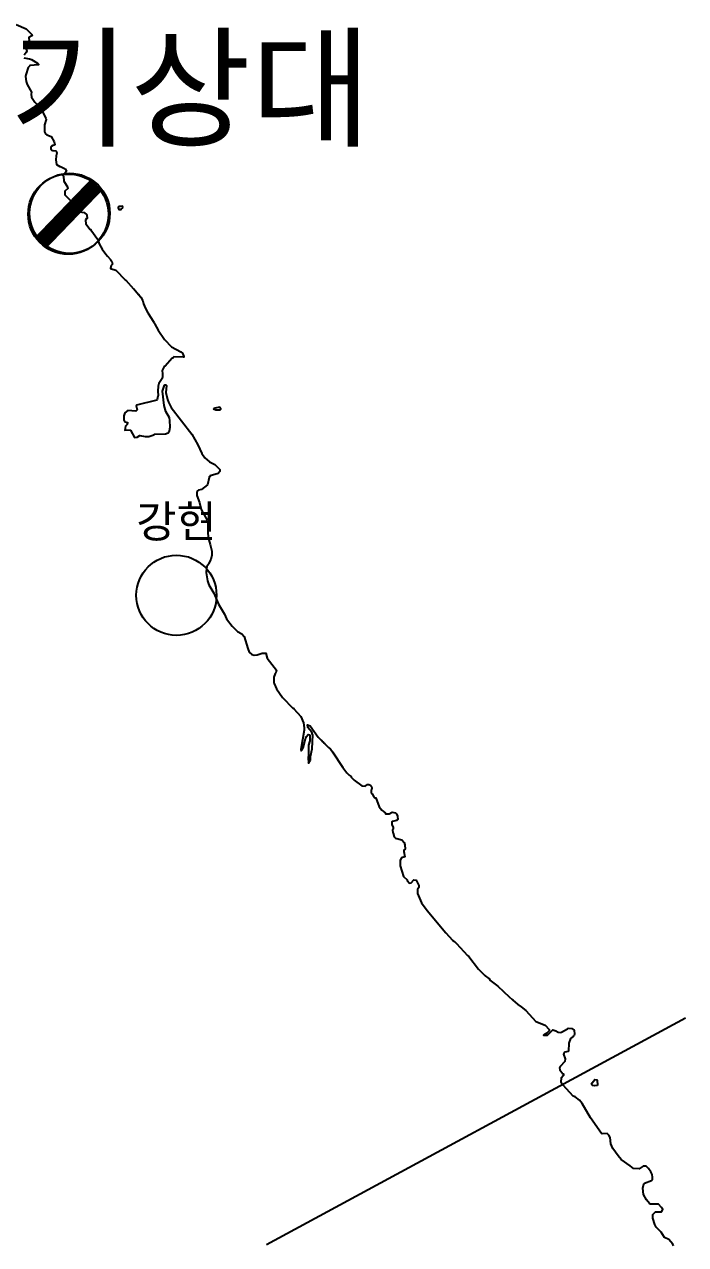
# Model space of a CAD drawing. Header units: millimetres. Extents: x -19392 to 580976, y -49129 to 736091.
# Drawn here: x 335290 to 355901, y 496840 to 534884 of the extents above; entities that cross this region are included whole.
import ezdxf
from ezdxf.enums import TextEntityAlignment as Align

# ---------------------------------------------------------------- set-up
doc = ezdxf.new("R2010")
doc.units = ezdxf.units.MM
for name, color, linetype in [('2121', 7, 'Continuous'), ('2122', 7, 'Continuous'), ('AWS', 4, 'Continuous'), ('AWS명', 2, 'Continuous'), ('EL', 2, 'Continuous'), ('Point', 1, 'Continuous'), ('관측소명', 3, 'Continuous'), ('기상청', 1, 'Continuous'), ('티센', 6, 'Continuous')]:
    doc.layers.add(name, color=color, linetype=linetype)
doc.styles.get("Standard").update_dxf_attribs({"font": ''})
doc.styles.get('Standard').set_extended_font_data('Gulim')

# ---------------------------------------------------------------- blocks, each defined once
blk = doc.blocks.new('관측소(기상청)')
at = {"layer": '기상청', "const_width": 500}
blk.add_lwpolyline([(821, 874), (-914, -926)], dxfattribs=at)
at = {"layer": '기상청'}
blk.add_circle((-46, -26), 1250, dxfattribs=at)

msp = doc.modelspace()

# ---------------------------------------------------------------- linework, layer by layer
at = {"layer": '2121', "color": 7}
for points in [[(335031, 534884), (335342, 534744), (335530, 534555), (335518, 534530), (335431, 534473), (335440, 534366), (335316, 534302), (335318, 534177), (335370, 534059), (335347, 534006), (335282, 533924)], [(335274, 533845), (335445, 533815), (335512, 533792), (335702, 533678), (335728, 533643), (335728, 533625), (335459, 533604), (335460, 533592), (335411, 533541), (335334, 533316), (335328, 533258), (335328, 533258), (335349, 533109), (335376, 533009), (335512, 532768), (335506, 532714), (335514, 532612), (335617, 532457), (335738, 532344), (335750, 532344), (335784, 532302), (335958, 531963), (335964, 531920), (335917, 531756), (335914, 531537), (335953, 531470), (335985, 531439), (336129, 531391), (336220, 531224), (336234, 531131), (336221, 531117), (336181, 531110), (336129, 531073), (336117, 531054), (336118, 531003), (336143, 530966), (336173, 530951), (336275, 530941), (336294, 530926), (336299, 530869), (336282, 530787), (336274, 530663), (336293, 530516), (336293, 530516), (336294, 530513), (336392, 530454), (336415, 530450), (336558, 530382), (336599, 530312), (336556, 530255), (336556, 530231), (336544, 530230), (336485, 530175), (336507, 530151), (336523, 529998), (336638, 529819), (336639, 529769), (336553, 529687), (336549, 529574), (336785, 529328), (336989, 529060), (337008, 529045), (337158, 529017), (337235, 528946), (337243, 528836), (337227, 528833), (337194, 528780), (337208, 528667), (337345, 528492), (337362, 528486), (337362, 528474), (337579, 528175), (337620, 528043), (337718, 527875), (337831, 527721), (337831, 527721), (337876, 527657), (337976, 527554), (338016, 527494), (338037, 527407), (337992, 527368), (337979, 527276), (338140, 527222), (338430, 526919), (338451, 526909), (338694, 526641), (338706, 526638), (338847, 526465), (338860, 526463), (338860, 526450), (338924, 526379), (338981, 526270), (339007, 526177), (339068, 526026), (339138, 525889), (339255, 525719), (339332, 525577), (339346, 525575), (339354, 525542), (339460, 525348), (339659, 525058), (339876, 524827), (340169, 524676), (340217, 524633), (340262, 524534), (340262, 524509), (340250, 524506), (340250, 524506), (339951, 524516), (339913, 524491), (339913, 524478), (339900, 524478), (339677, 524233), (339649, 524218), (339588, 524091), (339597, 523992), (339592, 523879), (339580, 523867), (339581, 523848), (339477, 523689), (339461, 523603), (339450, 523452), (339464, 523319), (339449, 523295), (339430, 523186), (339417, 523170), (338789, 523009), (338777, 522993), (338810, 522871), (338767, 522830), (338511, 522851), (338425, 522771), (338389, 522677), (338391, 522552), (338430, 522490), (338505, 522470), (338518, 522454), (338496, 522432), (338497, 522413), (338497, 522413), (338444, 522359), (338419, 522235), (338459, 522241), (338597, 522231), (338726, 522008), (338807, 522016), (338893, 522067), (339057, 522032), (339169, 522034), (339330, 522087), (339361, 522110), (339692, 522119), (339773, 522154), (339815, 522214), (339832, 522327), (339824, 522534), (339809, 522620), (339699, 522818), (339645, 523005), (339600, 523448), (339653, 523636), (339665, 523649), (339702, 523646), (339722, 523625), (339701, 523412), (339749, 523188), (339781, 523101), (339865, 522943), (340505, 522108), (340698, 521774), (340821, 521507), (340821, 521507), (340918, 521372), (341057, 521249), (341222, 521164), (341380, 521011), (341381, 520948), (341333, 520879), (341084, 520806), (341084, 520793), (341066, 520774), (341053, 520774), (341047, 520754), (340995, 520529), (340813, 520386), (340719, 520362), (340680, 520336), (340668, 520292), (340663, 520195), (340748, 519974), (340796, 519757), (340983, 519423), (341010, 519324), (341008, 519065), (341018, 518886), (341081, 518673), (341138, 518457), (341136, 518334), (341105, 518200), (341036, 518082), (341036, 518063), (341011, 518020), (340977, 517985), (340977, 517985), (340954, 517823), (340953, 517782), (340994, 517534), (341037, 517406), (341198, 517146), (341336, 516811), (341523, 516494), (341593, 516353), (341772, 516122), (341938, 515959), (342070, 515886), (342146, 515800), (342256, 515421), (342299, 515310), (342375, 515243), (342457, 515219), (342551, 515227), (342699, 515285), (342818, 515284), (342858, 515125), (343153, 514750), (343129, 514667), (343110, 514648), (343063, 514529), (343063, 514351), (343072, 514335), (343150, 514165), (343341, 513900), (343660, 513570), (343679, 513563), (343685, 513544), (343685, 513544), (343909, 513310), (343994, 513109), (344007, 512956), (344010, 512881), (343907, 512273), (343916, 512231), (343954, 512267), (343989, 512360), (344052, 512616), (344065, 512628), (344082, 512685), (344131, 512749), (344175, 512734), (344183, 512708), (344184, 512543), (344144, 512411), (344146, 512105), (344135, 512024), (344150, 511849), (344207, 511956), (344206, 512056), (344264, 512296), (344281, 512732), (344268, 512745), (344249, 512814), (344128, 512961), (344120, 513042), (344195, 513018), (344452, 512660), (344543, 512565), (344555, 512565), (344555, 512565), (344593, 512516), (344605, 512516), (344631, 512479), (344643, 512479), (344649, 512460), (344765, 512336), (344820, 512294), (344827, 512274), (344839, 512274), (344895, 512203), (345212, 511712), (345343, 511552), (345417, 511474), (345474, 511430), (345474, 511417), (345568, 511324), (345809, 511141), (345916, 511136), (345983, 511188), (346030, 511185), (346078, 511167), (346114, 511127), (346120, 511084), (346119, 511045), (346104, 511010), (346097, 510977), (346103, 510932), (346126, 510890), (346172, 510823), (346215, 510773), (346241, 510773), (346241, 510773), (346352, 510485), (346429, 510384), (346539, 510297), (346549, 510276), (346656, 510268), (346754, 510323), (346861, 510306), (346887, 510266), (346919, 510198), (346927, 510098), (346915, 510098), (346915, 510079), (346897, 510060), (346759, 510033), (346747, 510020), (346743, 509933), (346788, 509851), (346789, 509796), (346765, 509758), (346772, 509684), (346785, 509671), (346819, 509549), (346862, 509510), (347051, 509463), (347124, 509378), (347154, 509302), (347156, 509171), (347121, 509135), (347120, 509101), (347154, 508930), (347048, 508900), (347048, 508900), (347000, 508825), (347009, 508650), (347109, 508321), (347219, 508210), (347225, 508191), (347293, 508111), (347343, 508119), (347435, 508213), (347499, 508199), (347589, 508041), (347590, 507972), (347547, 507916), (347543, 507791), (347673, 507499), (347846, 507253), (348427, 506562), (348637, 506329), (348660, 506325), (348660, 506312), (348700, 506293), (348759, 506224), (349102, 505852), (349140, 505823), (349446, 505431), (349644, 505228), (349656, 505229), (349656, 505216), (349765, 505137), (349777, 505137), (349802, 505087), (350044, 504898), (350044, 504898), (350404, 504564), (350497, 504483), (350509, 504484), (350516, 504465), (350659, 504334), (350672, 504334), (350672, 504322), (350773, 504257), (350919, 504139), (351231, 503794), (351527, 503677), (351648, 503545), (351648, 503507), (351575, 503428), (351521, 503406), (351475, 503371), (351595, 503375), (351767, 503534), (351853, 503509), (351924, 503459), (351993, 503457), (352038, 503468), (352217, 503567), (352241, 503590), (352353, 503582), (352429, 503528), (352438, 503403), (352426, 503364), (352396, 503337), (352396, 503324), (352309, 503263), (352309, 503263), (352261, 503117), (352253, 502869), (352241, 502856), (352141, 502835), (352105, 502803), (352100, 502780), (352146, 502635), (352141, 502548), (351993, 502395), (351975, 502351), (351976, 502289), (352078, 502165), (352091, 502166), (352098, 502147), (352098, 502116), (352025, 502027), (352016, 501919), (352088, 501810)], [(355525, 496798), (355499, 496851), (355378, 497002), (355241, 497064), (355144, 497223), (354985, 497385), (354941, 497463), (354880, 497669), (354879, 497775), (354959, 497864), (355152, 497867), (355189, 497933), (355150, 497995), (355057, 498097), (355011, 498106), (354924, 498098), (354811, 498105), (354771, 498119), (354678, 498237), (354594, 498402), (354566, 498601), (354595, 498733), (354620, 498758), (354837, 498836), (354868, 498880), (354873, 498943), (354873, 498943), (354857, 499027), (354820, 499114), (354749, 499214), (354668, 499287), (354580, 499282), (354455, 499202), (354275, 499208), (354174, 499291), (353890, 499490), (353795, 499603), (353628, 499835), (353569, 499984), (353554, 500178), (353509, 500253), (353452, 500305), (353302, 500293), (353283, 500302), (352932, 500796), (352681, 501239), (352590, 501344), (352455, 501450), (352397, 501464), (352088, 501810)]]:
    msp.add_lwpolyline(points, dxfattribs=at)
at = {"layer": '2122', "color": 7}
for points in [[(336258, 532713), (336175, 532729), (336169, 532692), (336221, 532596), (336321, 532601), (336320, 532626), (336288, 532706), (336258, 532713), (336258, 532713)], [(338282, 529210), (338236, 529204), (338218, 529182), (338212, 529163), (338238, 529116), (338307, 529112), (338313, 529131), (338350, 529156), (338355, 529200), (338349, 529218), (338282, 529210), (338282, 529210)], [(341183, 522897), (341255, 522866), (341391, 522867), (341410, 522883), (341409, 522902), (341371, 522948), (341236, 522921), (341183, 522897), (341183, 522897)], [(352985, 501887), (353069, 501983), (353138, 501981), (353150, 501959), (353159, 501822), (353141, 501806), (353060, 501789), (353003, 501800), (352972, 501841), (352985, 501887), (352985, 501887)]]:
    msp.add_lwpolyline(points, dxfattribs=at)
at = {"layer": 'AWS'}
msp.add_circle((340029, 517085), 1250, dxfattribs=at)
at = {"layer": '기상청'}
msp.add_circle((336703, 528995), 1250, dxfattribs=at)
at = {"layer": '티센'}
msp.add_lwpolyline([(342837, 496840), (355901, 503906)], dxfattribs=at)

# ---------------------------------------------------------------- block references
at = {"layer": 'Point'}
msp.add_blockref('관측소(기상청)', (336703, 528995), dxfattribs=at)

# ---------------------------------------------------------------- texts
at = {"layer": 'AWS명'}
msp.add_text('강현', height=1000, dxfattribs=at).set_placement((340029, 518585), align=Align.BOTTOM_CENTER)
at = {"layer": 'EL'}
msp.add_text('0.000', height=2.5, dxfattribs=at).set_placement((336703, 528994), align=Align.TOP_CENTER)
at = {"layer": '관측소명'}
msp.add_text('속초기상대', height=3000, dxfattribs=at).set_placement((336703, 530495), align=Align.BOTTOM_CENTER)

doc.saveas('drawing.dxf')
